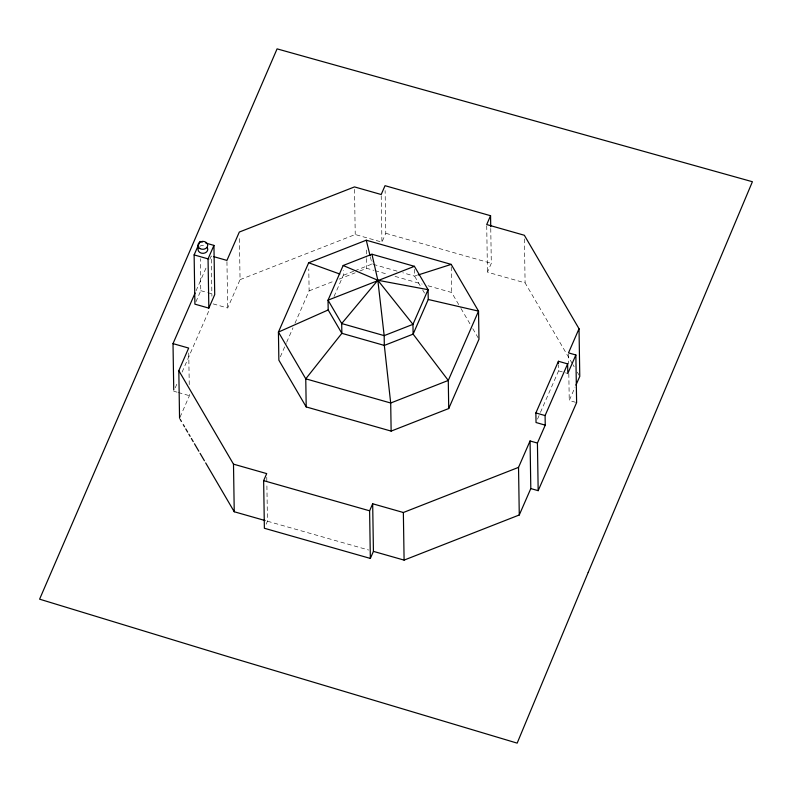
<?xml version="1.0" encoding="UTF-8"?>
<svg xmlns="http://www.w3.org/2000/svg" width="792" height="792" viewBox="0 0 792 792"><rect width="100%" height="100%" fill="white"/><g stroke="black" fill="none" stroke-linecap="round" stroke-linejoin="round"><path stroke-width="0.59" stroke-dasharray="3.96 2.97" d="M196.07 290.793L206.86 266.062M209.801 259.321L211.276 255.955L211.91 296.238M195.881 301.91L200.782 290.684L200.277 258.677M175.23 387.862L177.19 383.368M182.101 372.121L209.078 310.306M180.051 417.146L189.417 395.693L189.377 393.248M213.137 303.88L227.68 308.019L240.055 279.655L239.402 238.145M280.328 356.826L286.179 343.411M286.674 342.302L293.01 327.769M294.97 323.294L309.118 290.872L308.771 268.884M334.036 296.545L343.312 275.299L343.233 270.409M240.055 279.655L355.232 234.521L381.932 242.124L385.793 233.293L385.12 190.565M266.142 524.235L267.458 521.215L266.864 483.368M572.319 363.617L525.096 282.883L487.456 272.161L491.307 263.33L490.753 227.928M537.501 419.156L539.956 413.543M540.441 412.414L558.578 370.854L558.489 364.865M575.556 402.287L569.24 400.495L574.992 387.337M353.678 271.24L343.312 275.299L341.005 274.468M354.826 270.795L372.101 264.023L372.062 261.578M309.118 290.872L333.303 281.398M339.055 279.14L355.182 272.824M359.796 271.022L366.706 268.31L373.784 270.32M416.859 275.378L414.572 276.111L402.772 272.755M385.793 233.293L491.307 263.33M373.279 264.36L398.059 271.408M374.962 270.656L387.932 274.359M395.01 276.368L422.146 284.09M428.036 285.773L451.628 292.486L460.33 307.355M558.578 370.854L564.34 372.497M565.488 372.824L567.795 373.478M200.782 290.684L206.583 292.337M207.742 292.664L212.385 293.99M173.755 391.238L177.111 392.188M178.23 392.505L189.417 395.693M267.458 521.215L368.716 550.044M572.943 364.676L574.18 366.805M577.289 372.121L579.15 375.299M460.954 308.425L470.27 324.354M472.755 328.611L478.348 338.164M420.166 285.674L414.572 276.111L414.414 266.32M422.651 289.922L424.512 293.109M370.349 256.875L372.101 264.023M568.517 354.103L568.666 363.865M568.824 373.636L569.24 400.495M524.403 238.927L525.096 282.883M486.724 225.77L487.456 272.161M451.232 266.835L451.628 292.486M381.209 195.733L381.932 242.124M366.419 249.985L366.528 257.311M366.548 258.538L366.706 268.31M354.519 189.357L355.232 234.521M266.765 477.269L266.845 482.15M226.948 261.627L227.68 308.019M188.744 352.965L189.258 385.922M199.723 246.361A4.891 3.98 -0.9 0 1 205.663 246.084"/><path stroke-width="1.19" d="M205.811 243.085L213.939 245.401L214.711 294.644L208.831 308.118L194.901 304.148L194.129 254.905L200.01 241.441L202.326 242.095M208.831 308.118L208.058 258.875L213.939 245.401M173.745 390.01L173.012 343.619L195.089 293.04M179.556 418.275L178.814 370.656L188.664 348.074L173.012 343.619M308.672 262.776L278.428 332.086L278.863 360.182L306.207 406.93L391.139 431.105L448.727 408.543L478.972 339.233L478.536 311.127L451.192 264.389L366.26 240.214L308.672 262.776L339.847 274.052M343.154 265.508L328.037 300.168L328.185 309.959L341.857 333.333L384.318 345.421L413.117 334.135L428.244 299.485L428.086 289.694L414.414 266.32L371.953 254.232L343.154 265.508L377.833 280.269L428.086 289.694L412.959 324.344L413.117 334.135L448.282 380.437L448.727 408.543M530.056 440.966L530.808 488.575L538.174 490.674L537.422 443.055L530.056 440.966L518.532 467.369L403.356 512.503L372.676 503.771L373.428 551.38L370.349 558.429L264.38 528.264L263.637 480.645L266.706 473.606L233.492 464.152L178.814 370.656M213.513 256.588L226.928 260.41L239.313 232.046L354.489 186.912L381.19 194.515L385.041 185.684L490.565 215.721L486.704 224.552L524.344 235.264L579.031 328.749L579.774 376.368L575.942 385.14M370.349 558.429L369.607 510.81L372.676 503.771M537.422 443.055L545.242 425.146L536.036 422.522L535.877 412.949L558.429 361.271L567.636 363.894L567.795 373.478L575.863 354.974L568.498 352.885L579.031 328.749M545.242 425.146L545.094 415.562L567.636 363.894M373.428 551.38L404.098 560.112L519.275 514.978L530.808 488.575M538.174 490.674L576.616 402.593L575.863 354.974M328.185 309.959L278.428 332.086L305.762 378.823L306.207 406.93M414.414 266.32L328.037 300.168L341.698 323.542L341.857 333.333L305.762 378.823L390.694 403.009L448.282 380.437L478.536 311.127L428.244 299.485M417.998 275.012L451.192 264.389M194.129 254.905L208.058 258.875M535.877 412.949L545.094 415.562M263.637 480.645L369.607 510.81M205.663 462.894L234.244 511.761L265.082 520.542M180.18 419.334L181.427 421.463M183.289 424.651L184.536 426.769M185.774 428.898L187.635 432.085M188.882 434.204L190.12 436.333M191.367 438.461L193.228 441.649M194.476 443.767L198.822 451.202M200.069 453.331L204.415 460.766M366.26 240.214L370.062 255.687M371.953 254.232L377.833 280.269L384.17 335.63L384.318 345.421L390.694 403.009L391.139 431.105M558.429 361.271L558.469 363.667M518.532 467.369L519.275 514.978M490.565 215.721L490.733 226.71M403.356 512.503L404.098 560.112M233.492 464.152L234.244 511.761M207.306 247.639A4.891 3.98 -0.9 0 1 203.138 253.341A4.891 3.98 -0.9 0 1 198.287 248.064M588.218 572.368L517.166 743.134L228.601 656.806L39.6 599.168L277.081 48.866L752.4 181.724L588.218 572.368M377.833 280.269L341.698 323.542L384.17 335.63L412.959 324.344L377.833 280.269M200.049 248.619A4.891 3.98 -0.9 0 0 207.692 245.619A4.891 3.98 -0.9 0 0 200.722 241.738A4.891 3.98 -0.9 0 0 200.049 248.619"/></g></svg>
